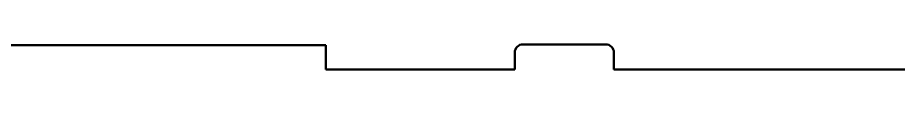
# Model space of a CAD drawing. Header units: millimetres. Extents: x 76 to 354, y 114 to 207.
# Drawn here: x 208.4 to 277.7, y 114 to 116 of the extents above; entities that cross this region are included whole.
import ezdxf

# ---------------------------------------------------------------- set-up
doc = ezdxf.new("R2010")
doc.units = ezdxf.units.MM
doc.layers.add('Visible (ISO)', color=7, linetype='Continuous', lineweight=50)

msp = doc.modelspace()

# ---------------------------------------------------------------- linework, layer by layer
at = {"layer": 'Visible (ISO)'}
for p, q in [((232.641, 115.913), (197.141, 115.913)), ((197.141, 115.913), (232.641, 115.913)), ((232.641, 113.988), (232.641, 115.913)), ((232.641, 115.913), (232.641, 113.988)), ((254.641, 115.988), (248.141, 115.988)), ((248.141, 115.988), (254.641, 115.988)), ((247.491, 115.338), (247.491, 113.988)), ((247.491, 113.988), (247.491, 115.338)), ((255.291, 113.988), (255.291, 115.338)), ((255.291, 115.338), (255.291, 113.988)), ((247.491, 113.988), (232.641, 113.988)), ((232.641, 113.988), (247.491, 113.988)), ((283.87, 113.988), (255.291, 113.988)), ((255.291, 113.988), (283.87, 113.988))]:
    msp.add_line(p, q, dxfattribs=at)
for centre, start, end in [((248.141, 115.337), 90.00001, 179.97627), ((248.141, 115.337), 90, 179.97627), ((254.64, 115.337), 0.02373, 89.97628), ((254.64, 115.337), 0.02373, 89.97628)]:
    msp.add_arc(centre, 0.65, start, end, dxfattribs=at)

doc.saveas('drawing.dxf')
